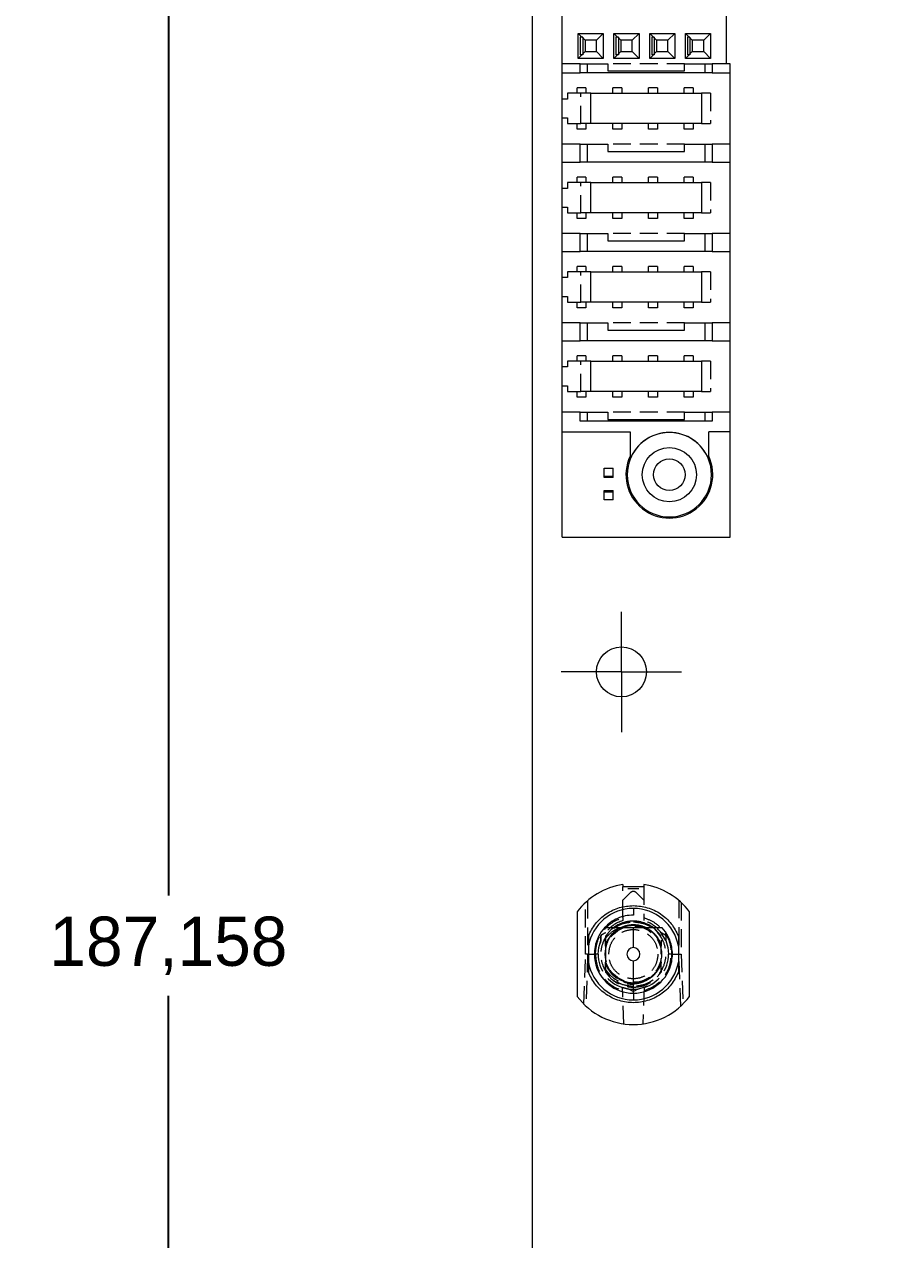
# Model space of a CAD drawing. Header units: millimetres. Extents: x -17 to 589, y 5 to 415.
# Drawn here: x 40.6 to 100.9, y 169.1 to 255.5 of the extents above; entities that cross this region are included whole.
import ezdxf

# ---------------------------------------------------------------- set-up
doc = ezdxf.new("R2010")
doc.units = ezdxf.units.MM
doc.header["$PDSIZE"] = -1
doc.linetypes.add('HIDDEN', pattern=[1.905, 1.27, -0.635])
doc.dimstyles.new('ISO-25', dxfattribs={"dimtxt": 2.5, "dimasz": 2.5, "dimexe": 1.25, "dimexo": 0.625, "dimtad": 1, "dimtxsty": 'Standard', "dimcen": 2.5, "dimadec": 0, "dimazin": 0, "dimtfac": 1, "dimtmove": 0, "dimatfit": 3, "dimfxl": 0, "dimarcsym": 0})

# ---------------------------------------------------------------- blocks, each defined once
blk = doc.blocks.new('*D20')
at = {"color": 0, "lineweight": -2}
for p, q in [((77.657, 305.904), (26.49, 305.904)), ((27.49, 302.602), (27.49, 204.715)), ((27.49, 99.696), (27.49, 197.583)), ((91.181, 96.394), (26.49, 96.394))]:
    blk.add_line(p, q, dxfattribs=at)
at = {"color": 0}
for points in [[(26.94, 302.602), (28.041, 302.602), (27.49, 305.904)], [(26.94, 99.696), (28.041, 99.696), (27.49, 96.394)]]:
    blk.add_solid(points, dxfattribs=at)
at = {"layer": 'Defpoints', "color": 0}
for p in [(27.49, 305.904), (78.657, 305.904), (92.181, 96.394)]:
    blk.add_point(p, dxfattribs=at)
at = {"color": 0, "insert": (27.49, 201.149), "char_height": 3.5, "attachment_point": 5}
blk.add_mtext('209,510', dxfattribs=at)
blk = doc.blocks.new('*D30')
at = {"color": 0, "lineweight": -2}
for p, q in [((133.397, 283.551), (49.8, 283.551)), ((50.8, 280.249), (50.8, 193.538)), ((50.8, 99.696), (50.8, 186.407)), ((90.181, 96.394), (49.8, 96.394))]:
    blk.add_line(p, q, dxfattribs=at)
at = {"color": 0}
for points in [[(50.25, 280.249), (51.351, 280.249), (50.8, 283.551)], [(50.25, 99.696), (51.351, 99.696), (50.8, 96.394)]]:
    blk.add_solid(points, dxfattribs=at)
at = {"layer": 'Defpoints', "color": 0}
for p in [(50.8, 283.551), (134.397, 283.551), (91.181, 96.394)]:
    blk.add_point(p, dxfattribs=at)
at = {"color": 0, "insert": (50.8, 189.973), "char_height": 3.5, "attachment_point": 5}
blk.add_mtext('187,158', dxfattribs=at)
blk = doc.blocks.new('SW_CENTERMARKSYMBOL_3')
at = {"color": 0, "linetype": 'Continuous', "lineweight": 0}
for p, q in [((0, 2.5), (0, 4.275)), ((0, 0), (0, 2.5)), ((-2.5, 0), (-4.275, 0)), ((0, 0), (-2.5, 0)), ((0, 0), (0, -2.5)), ((0, 0), (2.5, 0)), ((2.5, 0), (4.275, 0)), ((0, -2.5), (0, -4.275))]:
    blk.add_line(p, q, dxfattribs=at)
blk = doc.blocks.new('d')
at = {"color": 5, "lineweight": 15}
blk.add_line((685.799, 256.942), (685.799, 113.902), dxfattribs=at)
blk.add_circle((692.149, 163.982), 1.775, dxfattribs=at)
at = {"color": 5, "lineweight": 0}
blk.add_blockref('SW_CENTERMARKSYMBOL_3', (692.149, 163.982), dxfattribs=at)
blk = doc.blocks.new('*D37')
at = {"color": 0, "lineweight": -2}
for p, q in [((75.657, 302.404), (-9.643, 302.404)), ((-8.643, 299.102), (-8.643, 202.965)), ((-8.643, 99.696), (-8.643, 195.833)), ((98.82, 96.394), (-9.643, 96.394))]:
    blk.add_line(p, q, dxfattribs=at)
at = {"color": 0}
for points in [[(-9.194, 299.102), (-8.093, 299.102), (-8.643, 302.404)], [(-9.194, 99.696), (-8.093, 99.696), (-8.643, 96.394)]]:
    blk.add_solid(points, dxfattribs=at)
at = {"layer": 'Defpoints', "color": 0}
for p in [(76.657, 302.404), (-8.643, 96.394), (99.82, 96.394)]:
    blk.add_point(p, dxfattribs=at)
at = {"color": 0, "insert": (-8.643, 199.399), "char_height": 3.5, "attachment_point": 5}
blk.add_mtext('206,010', dxfattribs=at)

msp = doc.modelspace()

# ---------------------------------------------------------------- linework, layer by layer
at = {"color": 7, "linetype": 'Continuous', "lineweight": 15}
for p, q in [((76.6569, 302.4039), (76.6569, 159.3639)), ((78.7969, 226.5069), (78.7969, 283.9109)), ((90.4809, 252.6689), (90.4809, 257.7489)), ((79.9399, 253.0499), (79.9399, 254.8279)), ((80.4225, 254.3453), (79.9399, 254.8279)), ((79.9399, 254.8279), (81.7179, 254.8279)), ((80.4225, 254.3453), (80.4225, 253.5325)), ((81.2353, 254.3453), (80.4225, 254.3453)), ((81.2353, 254.3453), (81.7179, 254.8279)), ((81.2353, 253.5325), (81.2353, 254.3453)), ((81.7179, 254.8279), (81.7179, 253.0499)), ((82.9625, 254.3453), (82.4799, 254.8279)), ((82.4799, 254.8279), (84.2579, 254.8279)), ((82.4799, 253.0499), (82.4799, 254.8279)), ((83.7753, 254.3453), (82.9625, 254.3453)), ((82.9625, 254.3453), (82.9625, 253.5325)), ((83.7753, 254.3453), (84.2579, 254.8279)), ((83.7753, 253.5325), (83.7753, 254.3453)), ((84.2579, 254.8279), (84.2579, 253.0499)), ((85.0199, 253.0499), (85.0199, 254.8279)), ((85.5025, 254.3453), (85.0199, 254.8279)), ((85.0199, 254.8279), (86.7979, 254.8279)), ((85.5025, 254.3453), (85.5025, 253.5325)), ((86.3153, 254.3453), (85.5025, 254.3453)), ((86.3153, 254.3453), (86.7979, 254.8279)), ((86.3153, 253.5325), (86.3153, 254.3453)), ((86.7979, 254.8279), (86.7979, 253.0499)), ((88.0425, 254.3453), (87.5599, 254.8279)), ((87.5599, 254.8279), (89.3379, 254.8279)), ((87.5599, 253.0499), (87.5599, 254.8279)), ((88.8553, 254.3453), (88.0425, 254.3453)), ((88.0425, 254.3453), (88.0425, 253.5325)), ((88.8553, 254.3453), (89.3379, 254.8279)), ((88.8553, 253.5325), (88.8553, 254.3453)), ((89.3379, 254.8279), (89.3379, 253.0499)), ((80.4225, 253.5325), (79.9399, 253.0499)), ((80.4225, 253.5325), (81.2353, 253.5325)), ((81.7179, 253.0499), (81.2353, 253.5325)), ((82.9625, 253.5325), (82.4799, 253.0499)), ((82.9625, 253.5325), (83.7753, 253.5325)), ((84.2579, 253.0499), (83.7753, 253.5325)), ((85.5025, 253.5325), (85.0199, 253.0499)), ((85.5025, 253.5325), (86.3153, 253.5325)), ((86.7979, 253.0499), (86.3153, 253.5325)), ((88.0425, 253.5325), (87.5599, 253.0499)), ((88.0425, 253.5325), (88.8553, 253.5325)), ((89.3379, 253.0499), (88.8553, 253.5325)), ((81.7179, 253.0499), (79.9399, 253.0499)), ((80.0669, 252.0339), (80.0669, 252.6689)), ((80.0669, 252.6689), (82.0354, 252.6689)), ((80.5749, 252.6689), (80.5749, 252.0339)), ((82.0354, 252.6689), (82.0354, 252.1609)), ((84.2579, 253.0499), (82.4799, 253.0499)), ((86.7979, 253.0499), (85.0199, 253.0499)), ((87.4964, 252.1609), (87.4964, 252.6689)), ((87.4964, 252.6689), (89.4649, 252.6689)), ((89.3379, 253.0499), (87.5599, 253.0499)), ((88.9569, 252.0339), (88.9569, 252.6689)), ((89.4649, 252.6689), (89.4649, 252.0339)), ((90.7349, 252.6689), (90.4809, 252.6689)), ((90.7349, 226.5069), (90.7349, 252.6689)), ((89.4649, 252.0339), (80.0669, 252.0339)), ((82.0354, 252.1609), (87.4964, 252.1609)), ((80.8289, 248.4144), (80.8289, 250.5734)), ((80.8289, 250.5734), (88.7029, 250.5734)), ((88.7029, 250.5734), (88.7029, 248.4144)), ((88.7029, 248.4144), (80.8289, 248.4144)), ((80.0669, 245.6839), (80.0669, 246.9539)), ((80.0669, 246.9539), (82.0354, 246.9539)), ((80.5749, 246.9539), (80.5749, 245.6839)), ((82.0354, 246.9539), (82.0354, 246.4459)), ((82.0354, 246.4459), (87.4964, 246.4459)), ((87.4964, 246.9539), (89.4649, 246.9539)), ((87.4964, 246.4459), (87.4964, 246.9539)), ((88.9569, 245.6839), (88.9569, 246.9539)), ((89.4649, 246.9539), (89.4649, 245.6839)), ((89.4649, 245.6839), (80.0669, 245.6839)), ((80.8289, 242.0644), (80.8289, 244.2234)), ((80.8289, 244.2234), (88.7029, 244.2234)), ((88.7029, 244.2234), (88.7029, 242.0644)), ((88.7029, 242.0644), (80.8289, 242.0644)), ((80.0669, 239.3339), (80.0669, 240.6039)), ((80.0669, 240.6039), (82.0354, 240.6039)), ((80.5749, 240.6039), (80.5749, 239.3339)), ((82.0354, 240.6039), (82.0354, 240.0959)), ((87.4964, 240.6039), (89.4649, 240.6039)), ((87.4964, 240.0959), (87.4964, 240.6039)), ((88.9569, 239.3339), (88.9569, 240.6039)), ((89.4649, 240.6039), (89.4649, 239.3339)), ((89.4649, 239.3339), (80.0669, 239.3339)), ((82.0354, 240.0959), (87.4964, 240.0959)), ((80.8289, 235.7144), (80.8289, 237.8734)), ((80.8289, 237.8734), (88.7029, 237.8734)), ((88.7029, 237.8734), (88.7029, 235.7144)), ((88.7029, 235.7144), (80.8289, 235.7144)), ((80.0669, 232.9839), (80.0669, 234.2539)), ((80.0669, 234.2539), (82.0354, 234.2539)), ((80.5749, 234.2539), (80.5749, 232.9839)), ((82.0354, 234.2539), (82.0354, 233.7459)), ((87.4964, 234.2539), (89.4649, 234.2539)), ((87.4964, 233.7459), (87.4964, 234.2539)), ((88.9569, 232.9839), (88.9569, 234.2539)), ((89.4649, 234.2539), (89.4649, 232.9839)), ((82.0354, 233.7459), (87.4964, 233.7459)), ((89.4649, 232.9839), (80.0669, 232.9839)), ((80.8289, 231.5234), (88.7029, 231.5234)), ((80.8289, 229.3644), (80.8289, 231.5234)), ((88.7029, 231.5234), (88.7029, 229.3644)), ((88.7029, 229.3644), (80.8289, 229.3644)), ((80.0669, 227.2689), (80.0669, 227.9039)), ((80.0669, 227.9039), (82.0354, 227.9039)), ((89.4649, 227.2689), (80.0669, 227.2689)), ((80.5749, 227.9039), (80.5749, 227.2689)), ((82.0354, 227.9039), (82.0354, 227.3959)), ((82.0354, 227.3959), (87.4964, 227.3959)), ((87.4964, 227.9039), (89.4649, 227.9039)), ((87.4964, 227.3959), (87.4964, 227.9039)), ((88.9569, 227.2689), (88.9569, 227.9039)), ((89.4649, 227.9039), (89.4649, 227.2689)), ((78.7969, 226.5069), (83.6229, 226.5069)), ((78.7969, 219.0139), (78.7969, 226.5069)), ((83.6229, 226.5069), (83.6229, 224.5679)), ((89.2109, 224.5679), (89.2109, 226.5069)), ((90.7349, 226.5069), (89.2109, 226.5069)), ((90.7349, 219.0139), (90.7349, 226.5069)), ((78.7969, 219.0139), (90.7349, 219.0139)), ((83.1069, 194.3223), (83.1069, 194.1539)), ((84.6069, 194.1539), (83.1069, 194.1539)), ((84.6069, 194.3223), (84.6069, 194.1539)), ((79.8569, 192.3789), (79.8569, 186.3789)), ((83.8569, 192.6289), (83.8569, 192.1539)), ((87.8569, 186.3789), (87.8569, 192.3789)), ((83.8569, 189.8437), (83.8569, 191.2539)), ((83.8569, 186.6039), (83.8569, 188.9141)), ((83.8569, 186.6039), (83.8569, 186.1289))]:
    msp.add_line(p, q, dxfattribs=at)
at = {"color": 7, "linetype": 'HIDDEN', "lineweight": 0}
for p, q in [((80.2574, 254.5612), (80.0796, 254.5612)), ((80.0796, 254.5612), (80.0796, 253.3166)), ((80.2574, 254.5612), (80.2574, 253.3166)), ((82.7974, 254.5612), (82.6196, 254.5612)), ((82.6196, 254.5612), (82.6196, 253.3166)), ((82.7974, 254.5612), (82.7974, 253.3166)), ((85.3374, 254.5612), (85.1596, 254.5612)), ((85.1596, 254.5612), (85.1596, 253.3166)), ((85.3374, 254.5612), (85.3374, 253.3166)), ((87.8774, 254.5612), (87.6996, 254.5612)), ((87.6996, 254.5612), (87.6996, 253.3166)), ((87.8774, 254.5612), (87.8774, 253.3166)), ((80.2574, 253.3166), (80.0796, 253.3166)), ((82.7974, 253.3166), (82.6196, 253.3166)), ((85.3374, 253.3166), (85.1596, 253.3166)), ((87.8774, 253.3166), (87.6996, 253.3166)), ((80.0669, 252.6689), (78.7969, 252.6689)), ((87.4964, 252.6689), (82.0354, 252.6689)), ((90.4809, 252.6689), (89.4649, 252.6689)), ((78.7969, 252.0339), (80.0669, 252.0339)), ((89.4649, 252.0339), (90.7349, 252.0339)), ((80.1304, 250.5734), (79.1779, 250.5734)), ((79.1779, 250.5734), (79.1779, 250.167)), ((79.851, 250.5734), (79.851, 250.9544)), ((80.486, 250.9544), (79.851, 250.9544)), ((80.1304, 248.4144), (80.1304, 250.5734)), ((80.8289, 250.5734), (80.1304, 250.5734)), ((80.486, 250.9544), (80.486, 250.5734)), ((83.026, 250.9544), (82.391, 250.9544)), ((82.391, 250.5734), (82.391, 250.9544)), ((83.026, 250.9544), (83.026, 250.5734)), ((85.566, 250.9544), (84.931, 250.9544)), ((84.931, 250.5734), (84.931, 250.9544)), ((85.566, 250.9544), (85.566, 250.5734)), ((87.471, 250.5734), (87.471, 250.9544)), ((88.106, 250.9544), (87.471, 250.9544)), ((88.106, 250.9544), (88.106, 250.5734)), ((89.3379, 250.5734), (88.7029, 250.5734)), ((89.3379, 250.5734), (89.3379, 248.4144)), ((79.1779, 250.167), (78.7969, 250.167)), ((78.7969, 248.8208), (79.1779, 248.8208)), ((79.1779, 248.8208), (79.1779, 248.4144)), ((79.1779, 248.4144), (80.1304, 248.4144)), ((79.851, 248.0334), (79.851, 248.4144)), ((80.486, 248.0334), (79.851, 248.0334)), ((80.8289, 248.4144), (80.1304, 248.4144)), ((80.486, 248.4144), (80.486, 248.0334)), ((82.391, 248.0334), (82.391, 248.4144)), ((83.026, 248.0334), (82.391, 248.0334)), ((83.026, 248.4144), (83.026, 248.0334)), ((84.931, 248.0334), (84.931, 248.4144)), ((85.566, 248.0334), (84.931, 248.0334)), ((85.566, 248.4144), (85.566, 248.0334)), ((87.471, 248.0334), (87.471, 248.4144)), ((88.106, 248.0334), (87.471, 248.0334)), ((88.106, 248.4144), (88.106, 248.0334)), ((88.7029, 248.4144), (89.3379, 248.4144)), ((80.0669, 246.9539), (78.7969, 246.9539)), ((87.4964, 246.9539), (82.0354, 246.9539)), ((90.7349, 246.9539), (89.4649, 246.9539)), ((78.7969, 245.6839), (80.0669, 245.6839)), ((89.4649, 245.6839), (90.7349, 245.6839)), ((80.486, 244.6044), (79.851, 244.6044)), ((79.851, 244.2234), (79.851, 244.6044)), ((80.486, 244.6044), (80.486, 244.2234)), ((82.391, 244.2234), (82.391, 244.6044)), ((83.026, 244.6044), (82.391, 244.6044)), ((83.026, 244.6044), (83.026, 244.2234)), ((84.931, 244.2234), (84.931, 244.6044)), ((85.566, 244.6044), (84.931, 244.6044)), ((85.566, 244.6044), (85.566, 244.2234)), ((87.471, 244.2234), (87.471, 244.6044)), ((88.106, 244.6044), (87.471, 244.6044)), ((88.106, 244.6044), (88.106, 244.2234)), ((79.1779, 243.817), (78.7969, 243.817)), ((80.1304, 244.2234), (79.1779, 244.2234)), ((79.1779, 244.2234), (79.1779, 243.817)), ((80.8289, 244.2234), (80.1304, 244.2234)), ((80.1304, 242.0644), (80.1304, 244.2234)), ((89.3379, 244.2234), (88.7029, 244.2234)), ((89.3379, 244.2234), (89.3379, 242.0644)), ((78.7969, 242.4708), (79.1779, 242.4708)), ((79.1779, 242.4708), (79.1779, 242.0644)), ((79.1779, 242.0644), (80.1304, 242.0644)), ((79.851, 241.6834), (79.851, 242.0644)), ((80.8289, 242.0644), (80.1304, 242.0644)), ((80.486, 242.0644), (80.486, 241.6834)), ((82.391, 241.6834), (82.391, 242.0644)), ((83.026, 242.0644), (83.026, 241.6834)), ((84.931, 241.6834), (84.931, 242.0644)), ((85.566, 242.0644), (85.566, 241.6834)), ((87.471, 241.6834), (87.471, 242.0644)), ((88.106, 242.0644), (88.106, 241.6834)), ((88.7029, 242.0644), (89.3379, 242.0644)), ((80.486, 241.6834), (79.851, 241.6834)), ((83.026, 241.6834), (82.391, 241.6834)), ((85.566, 241.6834), (84.931, 241.6834)), ((88.106, 241.6834), (87.471, 241.6834)), ((80.0669, 240.6039), (78.7969, 240.6039)), ((87.4964, 240.6039), (82.0354, 240.6039)), ((90.7349, 240.6039), (89.4649, 240.6039)), ((78.7969, 239.3339), (80.0669, 239.3339)), ((89.4649, 239.3339), (90.7349, 239.3339)), ((79.1779, 237.8734), (79.1779, 237.467)), ((80.1304, 237.8734), (79.1779, 237.8734)), ((80.486, 238.2544), (79.851, 238.2544)), ((79.851, 237.8734), (79.851, 238.2544)), ((80.8289, 237.8734), (80.1304, 237.8734)), ((80.1304, 235.7144), (80.1304, 237.8734)), ((80.486, 238.2544), (80.486, 237.8734)), ((82.391, 237.8734), (82.391, 238.2544)), ((83.026, 238.2544), (82.391, 238.2544)), ((83.026, 238.2544), (83.026, 237.8734)), ((85.566, 238.2544), (84.931, 238.2544)), ((84.931, 237.8734), (84.931, 238.2544)), ((85.566, 238.2544), (85.566, 237.8734)), ((87.471, 237.8734), (87.471, 238.2544)), ((88.106, 238.2544), (87.471, 238.2544)), ((88.106, 238.2544), (88.106, 237.8734)), ((89.3379, 237.8734), (88.7029, 237.8734)), ((89.3379, 237.8734), (89.3379, 235.7144)), ((79.1779, 237.467), (78.7969, 237.467)), ((78.7969, 236.1208), (79.1779, 236.1208)), ((79.1779, 236.1208), (79.1779, 235.7144)), ((79.1779, 235.7144), (80.1304, 235.7144)), ((79.851, 235.3334), (79.851, 235.7144)), ((80.486, 235.3334), (79.851, 235.3334)), ((80.8289, 235.7144), (80.1304, 235.7144)), ((80.486, 235.7144), (80.486, 235.3334)), ((82.391, 235.3334), (82.391, 235.7144)), ((83.026, 235.3334), (82.391, 235.3334)), ((83.026, 235.7144), (83.026, 235.3334)), ((84.931, 235.3334), (84.931, 235.7144)), ((85.566, 235.3334), (84.931, 235.3334)), ((85.566, 235.7144), (85.566, 235.3334)), ((87.471, 235.3334), (87.471, 235.7144)), ((88.106, 235.3334), (87.471, 235.3334)), ((88.106, 235.7144), (88.106, 235.3334)), ((88.7029, 235.7144), (89.3379, 235.7144)), ((80.0669, 234.2539), (78.7969, 234.2539)), ((87.4964, 234.2539), (82.0354, 234.2539)), ((90.7349, 234.2539), (89.4649, 234.2539)), ((78.7969, 232.9839), (80.0669, 232.9839)), ((89.4649, 232.9839), (90.7349, 232.9839)), ((80.486, 231.9044), (79.851, 231.9044)), ((79.851, 231.5234), (79.851, 231.9044)), ((80.486, 231.9044), (80.486, 231.5234)), ((82.391, 231.5234), (82.391, 231.9044)), ((83.026, 231.9044), (82.391, 231.9044)), ((83.026, 231.9044), (83.026, 231.5234)), ((84.931, 231.5234), (84.931, 231.9044)), ((85.566, 231.9044), (84.931, 231.9044)), ((85.566, 231.9044), (85.566, 231.5234)), ((87.471, 231.5234), (87.471, 231.9044)), ((88.106, 231.9044), (87.471, 231.9044)), ((88.106, 231.9044), (88.106, 231.5234)), ((79.1779, 231.117), (78.7969, 231.117)), ((79.1779, 231.5234), (79.1779, 231.117)), ((80.1304, 231.5234), (79.1779, 231.5234)), ((80.8289, 231.5234), (80.1304, 231.5234)), ((80.1304, 229.3644), (80.1304, 231.5234)), ((89.3379, 231.5234), (88.7029, 231.5234)), ((89.3379, 231.5234), (89.3379, 229.3644)), ((78.7969, 229.7708), (79.1779, 229.7708)), ((79.1779, 229.7708), (79.1779, 229.3644)), ((79.1779, 229.3644), (80.1304, 229.3644)), ((79.851, 228.9834), (79.851, 229.3644)), ((80.486, 228.9834), (79.851, 228.9834)), ((80.8289, 229.3644), (80.1304, 229.3644)), ((80.486, 229.3644), (80.486, 228.9834)), ((82.391, 228.9834), (82.391, 229.3644)), ((83.026, 228.9834), (82.391, 228.9834)), ((83.026, 229.3644), (83.026, 228.9834)), ((84.931, 228.9834), (84.931, 229.3644)), ((85.566, 228.9834), (84.931, 228.9834)), ((85.566, 229.3644), (85.566, 228.9834)), ((87.471, 228.9834), (87.471, 229.3644)), ((88.106, 228.9834), (87.471, 228.9834)), ((88.106, 229.3644), (88.106, 228.9834)), ((88.7029, 229.3644), (89.3379, 229.3644)), ((80.0669, 227.9039), (78.7969, 227.9039)), ((87.4964, 227.9039), (82.0354, 227.9039)), ((90.7349, 227.9039), (89.4649, 227.9039)), ((81.7814, 223.9161), (82.4164, 223.9161)), ((81.7814, 223.2687), (81.7814, 223.9161)), ((82.4164, 223.2687), (82.4164, 223.9161)), ((81.7814, 223.3573), (82.4164, 223.3573)), ((82.4164, 223.2687), (81.7814, 223.2687)), ((81.7814, 222.3283), (82.4164, 222.3283)), ((81.7814, 221.6809), (81.7814, 222.3283)), ((81.7814, 222.2397), (82.4164, 222.2397)), ((82.4164, 221.6809), (82.4164, 222.3283)), ((82.4164, 221.6809), (81.7814, 221.6809)), ((83.1069, 191.9726), (83.1069, 194.1539)), ((83.1069, 193.2137), (83.6801, 193.787)), ((84.0337, 193.787), (84.6069, 193.2137)), ((84.6069, 194.1539), (84.6069, 191.9726)), ((80.4626, 189.3789), (80.4626, 193.0502)), ((80.6069, 193.1786), (80.6069, 190.0292)), ((87.1069, 190.0292), (87.1069, 193.1786)), ((87.2513, 193.0502), (87.2513, 189.3789)), ((85.2546, 191.2681), (85.8319, 190.6524)), ((81.5486, 190.3388), (81.4905, 190.1366)), ((81.5486, 190.3388), (81.5486, 190.6539)), ((82.0733, 190.8808), (81.8819, 190.6524)), ((82.0313, 190.8307), (81.8819, 190.6524)), ((81.8819, 190.6524), (81.8819, 189.6941)), ((81.8819, 190.3798), (81.8819, 190.0298)), ((81.8819, 190.0298), (81.8819, 190.3798)), ((82.0438, 190.3446), (81.8819, 190.0298)), ((81.8819, 189.9449), (82.0315, 190.2622)), ((82.0295, 190.2578), (81.8819, 189.9449)), ((85.5379, 190.6015), (85.8319, 190.0298)), ((85.538, 190.6015), (85.8319, 190.0298)), ((85.8319, 190.6524), (85.6342, 190.8884)), ((85.6721, 190.2839), (85.8319, 189.9449)), ((85.8319, 189.9449), (85.6721, 190.2839)), ((85.8319, 190.0298), (85.708, 190.2709)), ((85.8319, 190.3798), (85.8319, 190.0298)), ((85.8424, 190.898), (86.1153, 190.7405)), ((86.1653, 190.3388), (85.8424, 190.898)), ((80.3384, 185.8264), (80.4625, 189.3789)), ((80.6069, 189.3789), (80.4626, 189.3789)), ((80.6069, 189.3789), (80.4782, 185.6932)), ((80.6069, 189.3789), (81.1569, 189.3789)), ((81.3569, 189.3789), (81.1569, 189.3789)), ((81.8819, 189.6941), (81.8819, 189.0637)), ((85.8319, 189.6941), (85.8319, 189.9449)), ((85.8319, 189.4605), (85.8319, 189.6941)), ((85.8319, 189.3789), (85.8319, 189.647)), ((86.5569, 189.3789), (86.3569, 189.3789)), ((86.5569, 189.3789), (87.1069, 189.3789)), ((87.2356, 185.6932), (87.1069, 189.3789)), ((87.1069, 189.3789), (87.2513, 189.3789)), ((87.2514, 189.3789), (87.3754, 185.8264)), ((81.8819, 189.0637), (81.8819, 188.3063)), ((81.8819, 188.728), (81.8819, 188.1054)), ((81.8819, 188.3063), (81.8819, 188.728)), ((81.8819, 188.728), (82.0894, 188.3245)), ((82.1444, 188.2564), (81.882, 188.8129)), ((81.882, 188.8129), (82.1444, 188.2564)), ((82.1444, 188.2564), (81.882, 188.8129)), ((81.882, 188.8129), (82.1444, 188.2564)), ((85.8319, 188.8129), (85.4707, 188.1074)), ((85.8319, 188.728), (85.5676, 188.214)), ((85.5676, 188.214), (85.8319, 188.728)), ((85.8319, 188.728), (85.5676, 188.214)), ((85.8319, 188.8129), (85.581, 188.2808)), ((85.581, 188.2808), (85.8319, 188.8129)), ((85.8319, 188.8129), (85.581, 188.2808)), ((85.581, 188.2808), (85.8319, 188.8129)), ((85.6021, 188.281), (85.8319, 188.728)), ((85.8319, 188.8129), (85.6104, 188.343)), ((85.6104, 188.3431), (85.8319, 188.8129)), ((85.8319, 188.8129), (85.8319, 189.0637)), ((85.8319, 188.1054), (85.8319, 188.728)), ((85.8319, 188.378), (85.8319, 188.1054)), ((86.5819, 188.8545), (86.5819, 188.8545)), ((81.8819, 188.1054), (82.1111, 187.8319)), ((82.4003, 187.5544), (82.6819, 187.3437)), ((85.6665, 187.9079), (85.8319, 188.1054)), ((85.7152, 187.966), (85.8319, 188.1054)), ((83.0561, 187.0189), (83.5341, 186.8998)), ((83.1819, 184.4247), (83.092, 186.9988)), ((83.5341, 186.8998), (83.092, 186.9988)), ((83.8069, 186.7423), (83.5341, 186.8998)), ((83.5341, 186.8998), (84.1798, 186.8998)), ((83.592, 187.0621), (83.8569, 187.0289)), ((83.8569, 187.0289), (84.1806, 187.0695)), ((83.8569, 187.0289), (84.1672, 187.0678)), ((84.1798, 186.8998), (83.9069, 186.7423)), ((84.1798, 186.8998), (84.8679, 187.12)), ((84.6218, 186.9988), (84.1798, 186.8998)), ((84.6218, 186.9988), (84.5319, 184.4247))]:
    msp.add_line(p, q, dxfattribs=at)
at = {"color": 7, "linetype": 'HIDDEN', "lineweight": 0, "flags": 128}
for points in [[(83.0808, 191.3081), (83.1094, 191.3119), (83.1184, 191.312), (83.1197, 191.3118), (83.1205, 191.3114), (83.1207, 191.3112), (83.1207, 191.3112), (83.1207, 191.3111), (83.1208, 191.3111), (83.1208, 191.3111), (83.1208, 191.3111), (83.1208, 191.3111), (83.1208, 191.3112), (83.1207, 191.3114), (83.1207, 191.3115), (83.1207, 191.3115), (83.1207, 191.3115), (83.1207, 191.3115), (83.1207, 191.3115), (83.1207, 191.3114), (83.1208, 191.3112), (83.1208, 191.311), (83.1209, 191.3109), (83.1209, 191.3109), (83.1209, 191.3108), (83.1209, 191.3108), (83.1209, 191.3108), (83.1209, 191.3108), (83.1209, 191.3105), (83.1208, 191.3101), (83.1205, 191.3094), (83.1175, 191.3068), (82.988, 191.2426), (82.825, 191.1554)], [(81.3569, 189.3789), (81.4007, 189.8445), (81.5486, 190.3388)], [(81.8819, 190.6524), (81.8819, 190.6524)], [(81.8819, 190.6524), (81.8819, 190.6524)], [(81.8819, 190.6524), (81.8819, 190.6524)], [(81.8819, 190.6524), (81.8819, 190.6524)], [(81.8819, 190.6524), (81.8819, 190.6524)], [(81.8819, 190.6524), (81.8819, 190.6524)], [(81.8819, 190.6524), (81.8819, 190.6524)], [(81.8819, 190.6524), (81.8819, 190.6524)], [(85.8319, 190.6524), (85.8319, 190.6524)], [(86.1653, 190.3388), (86.3132, 189.8445), (86.3569, 189.3704)], [(81.8819, 189.6941), (81.8819, 189.6941)], [(85.8319, 189.9449), (85.8319, 189.9449)], [(85.8319, 189.9449), (85.8319, 189.9449)], [(85.8319, 189.9449), (85.8319, 189.9449)], [(85.8319, 189.9449), (85.8319, 189.9449)], [(85.8319, 189.9449), (85.8319, 189.9449)], [(81.8819, 189.0637), (81.8819, 189.0637)], [(82.0777, 188.3517), (82.0777, 188.3517)], [(85.8319, 188.8129), (85.8319, 188.8129)], [(85.8319, 188.8129), (85.8319, 188.8129)], [(85.8319, 188.8129), (85.8319, 188.8129)], [(85.8319, 188.8129), (85.8319, 188.8129)], [(85.8319, 188.8129), (85.8319, 188.8129)], [(85.8319, 188.8129), (85.8319, 188.8129)], [(85.8319, 188.8129), (85.8319, 188.8129)], [(85.8319, 188.8129), (85.8319, 188.8129)], [(81.8819, 188.1054), (81.8819, 188.1054)], [(81.8819, 188.1054), (81.8819, 188.1054)], [(81.8819, 188.1054), (81.8819, 188.1054)], [(81.8819, 188.1054), (81.8819, 188.1054)], [(81.8819, 188.1054), (81.8819, 188.1054)], [(81.8819, 188.1054), (81.8819, 188.1054)], [(81.8819, 188.1054), (81.8819, 188.1054)], [(82.8297, 187.5997), (82.8297, 187.5997)], [(85.8319, 188.1054), (85.8319, 188.1054)]]:
    msp.add_lwpolyline(points, dxfattribs=at)
at = {"color": 7, "linetype": 'Continuous', "lineweight": 15}
for centre, radius in [((86.4169, 223.4589), 1.9266), ((86.4169, 223.4589), 1.1247), ((83.0069, 209.4439), 1.775)]:
    msp.add_circle(centre, radius, dxfattribs=at)
at = {"color": 7, "linetype": 'HIDDEN', "lineweight": 0}
msp.add_circle((83.8569, 189.3789), 2, dxfattribs=at)
at = {"color": 7, "linetype": 'Continuous', "lineweight": 15}
for centre, radius, start, end in [((86.4169, 223.4589), 2.9972, 90, 270), ((86.4169, 223.4589), 3.006, 21.648998, 158.351002), ((86.4169, 223.4589), 2.9972, 270, 90), ((86.4169, 223.4589), 3.0861, 154.870436, 25.129564), ((83.8569, 189.3789), 5, 98.626927, 143.130102), ((83.8569, 189.3789), 5, 36.869898, 81.373073), ((83.8569, 189.3789), 3.25, 90, 169.936726), ((83.8569, 189.3789), 3.25, 10.063274, 90), ((83.8569, 189.3789), 2.775, 137.49336, 169.107053), ((83.8569, 189.3789), 2.775, 10.893239, 42.506629), ((83.8569, 189.3789), 2.775, 169.106678, 190.893764), ((83.8569, 189.3789), 0.4648, 90, 270), ((83.8569, 189.3789), 0.4648, 270, 90), ((83.8569, 189.3789), 2.775, 349.10676, 10.892947), ((83.8569, 189.3789), 3.25, 190.063274, 270), ((83.8569, 189.3789), 2.775, 190.892947, 270), ((83.8569, 189.3789), 2.775, 270, 349.107053), ((83.8569, 189.3789), 3.25, 270, 349.936726), ((83.8569, 189.3789), 5, 216.869898, 323.130102)]:
    msp.add_arc(centre, radius, start, end, dxfattribs=at)
at = {"color": 7, "linetype": 'HIDDEN', "lineweight": 0}
for radius, start, end in [(2.5, 107.457603, 142.57976), (2.35, 53.505811, 147.185082), (2.5, 37.42024, 72.542397), (2.5, 180, 252.184311), (2.5, 287.815689, 0)]:
    msp.add_arc((83.8569, 189.3789), radius, start, end, dxfattribs=at)
for points in [[(83.4569, 194.0539), (83.4629, 194.0539), (83.475, 194.0539), (83.5675, 194.0539), (83.6997, 194.0539), (83.8569, 194.0539), (84.0142, 194.0539), (84.1464, 194.0539), (84.2389, 194.0539), (84.2509, 194.0539), (84.2569, 194.0539)], [(83.6801, 193.787), (83.706, 193.8075), (83.7576, 193.8485), (83.8569, 193.866), (83.9562, 193.8485), (84.0079, 193.8075), (84.0337, 193.787)], [(85.8319, 190.6524), (85.7141, 190.809), (85.4785, 191.1222), (84.9918, 191.4629), (84.4436, 191.6801), (83.8569, 191.7533), (83.2702, 191.6801), (82.722, 191.4629), (82.2354, 191.1222), (81.9997, 190.809), (81.8819, 190.6524)], [(82.1069, 189.3789), (82.1332, 189.6079), (82.1858, 190.066), (82.5905, 190.6485), (83.169, 191.0378), (83.8569, 191.1745), (84.5449, 191.0378), (85.1233, 190.6485), (85.528, 190.066), (85.5806, 189.6079), (85.6069, 189.3789)], [(85.8319, 189.9449), (85.7837, 190.0841), (85.6873, 190.3625), (85.5083, 190.5966), (85.4188, 190.7136)], [(85.6069, 189.3789), (85.5806, 189.1499), (85.528, 188.6918), (85.1233, 188.1092), (84.5449, 187.72), (83.8569, 187.5833), (83.169, 187.72), (82.5905, 188.1092), (82.1858, 188.6918), (82.1332, 189.1499), (82.1069, 189.3789)], [(81.8819, 188.1054), (81.9997, 187.9486), (82.2354, 187.6352), (82.722, 187.2967), (83.2702, 187.0711), (83.6614, 187.043), (83.8569, 187.0289)], [(81.8819, 188.1054), (81.9997, 187.9486), (82.2354, 187.6352), (82.722, 187.2967), (83.2702, 187.0711), (83.6614, 187.043), (83.8569, 187.0289)], [(83.8569, 187.0289), (84.0525, 187.043), (84.4436, 187.0711), (84.9918, 187.2967), (85.4785, 187.6352), (85.7141, 187.9486), (85.8319, 188.1054)], [(83.8569, 187.0289), (84.0525, 187.043), (84.4436, 187.0711), (84.9918, 187.2967), (85.4785, 187.6352), (85.7141, 187.9486), (85.8319, 188.1054)], [(83.9069, 186.7423), (83.899, 186.7385), (83.8832, 186.7309), (83.8569, 186.7279), (83.8306, 186.7309), (83.8148, 186.7385), (83.8069, 186.7423)]]:
    msp.add_open_spline(points, degree=3, dxfattribs=at)
at = {"color": 7, "linetype": 'Continuous', "lineweight": 15}
for points, knots in [([(80.6569, 190.6683), (80.8081, 190.968), (81.1174, 191.5812), (81.9024, 192.2792), (82.844, 192.7447), (83.5284, 192.8013), (83.863, 192.8289)], [0, 0, 0, 0, 0.2443904, 0.5, 0.7556096, 1, 1, 1, 1]), ([(83.863, 192.8289), (84.1965, 192.8003), (84.8787, 192.7417), (85.8164, 192.2755), (86.598, 191.5786), (86.9062, 190.9672), (87.0569, 190.6683)], [0, 0, 0, 0, 0.2444238, 0.5, 0.7555762, 1, 1, 1, 1]), ([(83.8569, 192.1539), (83.6652, 192.1425), (83.2816, 192.1196), (82.7325, 191.9348), (82.2252, 191.6549), (81.9492, 191.3876), (81.8112, 191.2539)], [0, 0, 0, 0, 0.2500002, 0.5000003, 0.7500002, 1, 1, 1, 1]), ([(83.8569, 191.2539), (83.662, 191.2539), (83.1576, 191.2539), (82.4758, 191.2539), (82.0268, 191.2539), (81.8112, 191.2539)], [0, 0, 0, 0, 0.2465257, 0.6381396, 1, 1, 1, 1]), ([(85.9027, 191.2539), (85.4651, 191.2539), (84.8621, 191.2539), (84.0733, 191.2539), (83.8569, 191.2539)], [0, 0, 0, 0, 0.7257574, 1, 1, 1, 1]), ([(80.6569, 190.6683), (80.6569, 190.5338), (80.6569, 190.36), (80.6569, 190.1657), (80.6569, 190.0851), (80.6569, 190.0311), (80.6569, 189.9915), (80.6569, 189.9653), (80.6569, 189.9513), (80.6569, 189.9472), (80.6569, 189.9469), (80.6569, 189.9468)], [0, 0, 0, 0, 0.5219302, 0.6747067, 0.7796367, 0.8517307, 0.9016652, 0.9545658, 0.9758811, 0.9930943, 1, 1, 1, 1]), ([(87.0569, 190.6683), (87.0569, 190.5338), (87.0569, 190.36), (87.0569, 190.1657), (87.0569, 190.0851), (87.0569, 190.0311), (87.0569, 189.9915), (87.0569, 189.9653), (87.0569, 189.9513), (87.0569, 189.9472), (87.0569, 189.9469), (87.0569, 189.9468)], [0, 0, 0, 0, 0.5219302, 0.6747067, 0.7796367, 0.8517307, 0.9016652, 0.9545658, 0.9758811, 0.9930943, 1, 1, 1, 1]), ([(80.6569, 189.9468), (80.6569, 189.7708), (80.6569, 189.4184), (80.6569, 189.0253), (80.6569, 188.8329), (80.6569, 188.811)], [0, 0, 0, 0, 0.4691002, 0.9396132, 1, 1, 1, 1]), ([(81.1319, 189.9033), (81.1319, 189.6132), (81.1319, 189.2601), (81.1319, 188.9159), (81.1319, 188.8545)], [0, 0, 0, 0, 0.821497, 1, 1, 1, 1]), ([(86.5819, 188.8545), (86.5819, 189.1446), (86.5819, 189.4977), (86.5819, 189.8419), (86.5819, 189.9033)], [0, 0, 0, 0, 0.8214863, 1, 1, 1, 1]), ([(87.0569, 189.9468), (87.0569, 189.7708), (87.0569, 189.4184), (87.0569, 189.0253), (87.0569, 188.8329), (87.0569, 188.811)], [0, 0, 0, 0, 0.4691002, 0.9396132, 1, 1, 1, 1]), ([(80.6569, 188.811), (80.6569, 188.8105), (80.6569, 188.8093), (80.6569, 188.7976), (80.6569, 188.7541), (80.6569, 188.5576), (80.6569, 188.3237), (80.6569, 188.1275), (80.6569, 188.0895)], [0, 0, 0, 0, 0.0169294, 0.0393005, 0.081695, 0.2361978, 0.8521567, 1, 1, 1, 1]), ([(87.0569, 188.811), (87.0569, 188.8105), (87.0569, 188.8093), (87.0569, 188.7976), (87.0569, 188.7541), (87.0569, 188.5576), (87.0569, 188.3237), (87.0569, 188.1275), (87.0569, 188.0895)], [0, 0, 0, 0, 0.0169294, 0.0393005, 0.081695, 0.2361978, 0.8521567, 1, 1, 1, 1]), ([(87.0569, 188.0895), (86.906, 187.7905), (86.5972, 187.1788), (85.8139, 186.4767), (84.8743, 186.0283), (83.8569, 185.8803), (82.8396, 186.0283), (81.8999, 186.4767), (81.1166, 187.1788), (80.8079, 187.7905), (80.6569, 188.0895)], [0, 0, 0, 0, 0.1222036, 0.25, 0.3777964, 0.5, 0.6222036, 0.75, 0.8777964, 1, 1, 1, 1])]:
    msp.add_open_spline(points, degree=3, knots=knots, dxfattribs=at)
at = {"color": 7, "linetype": 'HIDDEN', "lineweight": 0}
for points, knots in [([(81.1569, 189.3789), (81.1827, 189.6615), (81.2357, 190.242), (81.6634, 191.028), (82.2997, 191.6572), (82.8426, 191.8694), (83.1069, 191.9726)], [0, 0, 0, 0, 0.2433924, 0.5, 0.7566076, 1, 1, 1, 1]), ([(83.1069, 191.9726), (83.1069, 191.9448), (83.1069, 191.8896), (83.1069, 191.8214), (83.1069, 191.7724), (83.1069, 191.7666), (83.1069, 191.7637)], [0, 0, 0, 0, 0.2586201, 0.5136175, 0.7560903, 1, 1, 1, 1]), ([(84.6069, 191.9726), (84.8712, 191.8694), (85.4142, 191.6572), (86.0504, 191.028), (86.4782, 190.242), (86.5311, 189.6615), (86.5569, 189.3789)], [0, 0, 0, 0, 0.2433924, 0.5, 0.7566076, 1, 1, 1, 1]), ([(84.6069, 191.9726), (84.6069, 191.9449), (84.6069, 191.8898), (84.6069, 191.8216), (84.6069, 191.7724), (84.6069, 191.7666), (84.6069, 191.7637)], [0, 0, 0, 0, 0.25810539, 0.51259537, 0.75559383, 1, 1, 1, 1]), ([(83.8569, 187.0789), (83.5677, 187.1098), (83.1212, 187.1575), (82.5851, 187.4438), (82.2197, 187.741), (81.9204, 188.107), (81.6431, 188.643), (81.5011, 189.3789), (81.6431, 190.1146), (81.9203, 190.6507), (82.2194, 191.0166), (82.5849, 191.3139), (83.1211, 191.6003), (83.5677, 191.648), (83.8569, 191.6789)], [0, 0, 0, 0, 0.11972147, 0.18482351, 0.24999997, 0.31510204, 0.38027853, 0.5, 0.61972147, 0.68482351, 0.74999997, 0.81510204, 0.88027853, 1, 1, 1, 1]), ([(85.0757, 191.0638), (84.8882, 191.175), (84.5133, 191.3973), (83.8557, 191.4906), (83.2056, 191.3906), (82.6203, 191.0906), (82.1421, 190.6296), (81.9687, 190.2297), (81.8819, 190.0298)], [0, 0, 0, 0, 0.1666667, 0.3333333, 0.5, 0.6666666, 0.8333333, 1, 1, 1, 1]), ([(81.8819, 190.0298), (81.9686, 190.2297), (82.142, 190.6296), (82.6205, 191.0909), (83.2049, 191.3898), (83.8583, 191.4938), (84.5035, 191.3854), (85.0164, 191.152), (85.2405, 190.9074), (85.3178, 190.823)], [0, 0, 0, 0, 0.1532182, 0.3064365, 0.4596547, 0.6128729, 0.7660911, 0.9193093, 1, 1, 1, 1]), ([(85.3869, 190.7543), (85.2882, 190.8636), (85.0438, 191.1344), (84.5044, 191.3866), (83.858, 191.4935), (83.205, 191.3899), (82.6205, 191.0909), (82.1421, 190.6296), (81.9686, 190.2297), (81.8819, 190.0298)], [0, 0, 0, 0, 0.1013776, 0.2511479, 0.4009184, 0.550689, 0.7004591, 0.8502298, 1, 1, 1, 1]), ([(81.8819, 190.0298), (81.9687, 190.2297), (82.1421, 190.6296), (82.6205, 191.0908), (83.205, 191.3898), (83.858, 191.4934), (84.5045, 191.3867), (85.0478, 191.1318), (85.2951, 190.8573), (85.3968, 190.7444)], [0, 0, 0, 0, 0.1492875, 0.2985749, 0.4478623, 0.5971496, 0.746437, 0.8957243, 1, 1, 1, 1]), ([(81.8819, 190.0298), (81.9687, 190.2297), (82.1421, 190.6296), (82.6205, 191.0908), (83.205, 191.3898), (83.858, 191.4935), (84.5044, 191.3866), (85.0446, 191.1338), (85.2896, 190.8622), (85.3889, 190.7522)], [0, 0, 0, 0, 0.1496693, 0.2993386, 0.4490079, 0.5986771, 0.7483464, 0.8980157, 1, 1, 1, 1]), ([(85.8319, 190.0298), (85.7452, 190.2297), (85.5718, 190.6296), (85.0934, 191.0908), (84.5086, 191.3901), (83.8569, 191.4925), (83.2053, 191.3901), (82.6204, 191.0908), (82.1421, 190.6296), (81.9687, 190.2297), (81.8819, 190.0298)], [0, 0, 0, 0, 0.1249999, 0.2499999, 0.3749998, 0.4999998, 0.6249998, 0.7499998, 0.8749999, 1, 1, 1, 1]), ([(81.8819, 189.9449), (81.9628, 190.1517), (82.1247, 190.5654), (82.6012, 191.0476), (83.1929, 191.3615), (83.8569, 191.4693), (84.5209, 191.3616), (85.1127, 191.0476), (85.5892, 190.5654), (85.751, 190.1517), (85.8319, 189.9449)], [0, 0, 0, 0, 0.1249999, 0.2499999, 0.375, 0.5000001, 0.625, 0.75, 0.8750001, 1, 1, 1, 1]), ([(85.8319, 189.9449), (85.751, 190.1517), (85.5892, 190.5654), (85.1127, 191.0476), (84.5209, 191.3616), (83.8569, 191.4693), (83.1929, 191.3615), (82.6012, 191.0476), (82.1247, 190.5654), (81.9628, 190.1517), (81.8819, 189.9449)], [0, 0, 0, 0, 0.1249999, 0.25, 0.375, 0.4999999, 0.625, 0.7500001, 0.8750001, 1, 1, 1, 1]), ([(81.8819, 190.5179), (82.0346, 190.6847), (82.3402, 191.0185), (82.7925, 191.2326), (83.0452, 191.2988), (83.0808, 191.3081)], [0, 0, 0, 0, 0.46183196, 0.92414399, 1, 1, 1, 1]), ([(81.882, 189.9449), (81.9629, 190.1517), (82.1247, 190.5654), (82.6012, 191.0476), (83.1929, 191.3615), (83.8569, 191.4693), (84.5209, 191.3615), (85.1127, 191.0476), (85.5891, 190.5654), (85.751, 190.1517), (85.8319, 189.9449)], [0, 0, 0, 0, 0.125, 0.2499999, 0.3749997, 0.4999996, 0.6249996, 0.7499996, 0.8749997, 1, 1, 1, 1]), ([(85.8319, 189.9449), (85.751, 190.1517), (85.5891, 190.5654), (85.1127, 191.0476), (84.5209, 191.3615), (83.8569, 191.4693), (83.1929, 191.3615), (82.6012, 191.0476), (82.1247, 190.5654), (81.9629, 190.1517), (81.882, 189.9449)], [0, 0, 0, 0, 0.1250003, 0.2500004, 0.3750004, 0.5000004, 0.6250003, 0.7500001, 0.875, 1, 1, 1, 1]), ([(81.882, 189.9449), (81.9629, 190.1517), (82.1247, 190.5654), (82.6012, 191.0476), (83.1929, 191.3615), (83.8569, 191.4693), (84.5209, 191.3615), (85.1127, 191.0476), (85.5891, 190.5654), (85.751, 190.1517), (85.8319, 189.9449)], [0, 0, 0, 0, 0.1250001, 0.2500001, 0.375, 0.5, 0.6249999, 0.7499998, 0.8749999, 1, 1, 1, 1]), ([(85.8319, 189.9449), (85.751, 190.1517), (85.5891, 190.5654), (85.1127, 191.0476), (84.5209, 191.3615), (83.8569, 191.4693), (83.1929, 191.3615), (82.6012, 191.0476), (82.1247, 190.5654), (81.9629, 190.1517), (81.882, 189.9449)], [0, 0, 0, 0, 0.12500013, 0.25000015, 0.37500012, 0.50000004, 0.62499996, 0.7499999, 0.87499991, 1, 1, 1, 1]), ([(83.8569, 191.6789), (84.1461, 191.648), (84.5926, 191.6003), (85.1288, 191.314), (85.4942, 191.0168), (85.7934, 190.6508), (86.0707, 190.1148), (86.2127, 189.3789), (86.0707, 188.6432), (85.7935, 188.1071), (85.4945, 187.7412), (85.1289, 187.4439), (84.5928, 187.1575), (84.1461, 187.1098), (83.8569, 187.0789)], [0, 0, 0, 0, 0.1197215, 0.1848235, 0.25, 0.315102, 0.3802785, 0.5, 0.6197215, 0.6848235, 0.75, 0.815102, 0.8802785, 1, 1, 1, 1]), ([(85.4188, 190.7136), (85.3323, 190.8057), (85.2306, 190.9139), (85.117, 191.018), (85.0974, 191.0399), (85.0936, 191.0468), (85.0932, 191.0491), (85.0934, 191.0501), (85.0936, 191.0505), (85.0937, 191.0506)], [0, 0, 0, 0, 0.80535932, 0.94596672, 0.98269229, 0.9932326, 0.99691866, 0.99850221, 1, 1, 1, 1]), ([(85.0937, 191.0506), (85.2563, 190.9091), (85.5815, 190.6261), (85.7485, 190.2286), (85.8319, 190.0298)], [0, 0, 0, 0, 0.5000004, 1, 1, 1, 1]), ([(81.5486, 190.6539), (81.5492, 190.6626), (81.5505, 190.68), (81.5611, 190.7044), (81.5769, 190.7258), (81.5913, 190.7356), (81.5986, 190.7405)], [0, 0, 0, 0, 0.2508005, 0.5000001, 0.7491996, 1, 1, 1, 1]), ([(81.5986, 190.7405), (81.5921, 190.7364), (81.5832, 190.7308), (81.571, 190.7174), (81.5657, 190.71), (81.5622, 190.7044), (81.559, 190.6986), (81.5551, 190.6901), (81.5493, 190.6723), (81.5489, 190.6617), (81.5486, 190.6539)], [0, 0, 0, 0, 0.3001484, 0.4066758, 0.452606, 0.4958734, 0.5400992, 0.5867242, 0.6945387, 1, 1, 1, 1]), ([(81.5486, 190.6539), (81.5486, 190.5719), (81.5486, 190.4635), (81.5486, 190.367), (81.5486, 190.3424), (81.5486, 190.34), (81.5486, 190.3388)], [0, 0, 0, 0, 0.6386768, 0.8437391, 0.9249986, 1, 1, 1, 1]), ([(81.8714, 190.898), (81.8704, 190.8975), (81.8683, 190.8962), (81.8469, 190.8839), (81.7947, 190.8537), (81.7076, 190.8035), (81.6368, 190.7626), (81.5986, 190.7405)], [0, 0, 0, 0, 0.074114, 0.1549226, 0.3599105, 0.65372, 1, 1, 1, 1]), ([(85.3178, 190.823), (85.3945, 190.7538), (85.6331, 190.5387), (85.7516, 190.2356), (85.8319, 190.0298)], [0, 0, 0, 0, 0.32127903, 1, 1, 1, 1]), ([(85.8319, 189.9449), (85.7837, 190.0841), (85.6873, 190.3625), (85.5083, 190.5966), (85.4188, 190.7136)], [0, 0, 0, 0, 0.5000007, 1, 1, 1, 1]), ([(86.1153, 190.7405), (86.0442, 190.7815), (85.9504, 190.8357), (85.8669, 190.8839), (85.8455, 190.8963), (85.8434, 190.8975), (85.8424, 190.898)], [0, 0, 0, 0, 0.63872116, 0.84375218, 0.92500378, 1, 1, 1, 1]), ([(86.1153, 190.7405), (86.1225, 190.7356), (86.1369, 190.7258), (86.1528, 190.7044), (86.1633, 190.68), (86.1646, 190.6626), (86.1653, 190.6539)], [0, 0, 0, 0, 0.2508005, 0.5000001, 0.7491996, 1, 1, 1, 1]), ([(86.1653, 190.6539), (86.165, 190.6616), (86.1646, 190.672), (86.159, 190.6893), (86.1553, 190.6976), (86.1523, 190.7034), (86.1488, 190.7091), (86.1434, 190.7167), (86.1309, 190.7307), (86.1219, 190.7363), (86.1153, 190.7405)], [0, 0, 0, 0, 0.3001484, 0.4066758, 0.452606, 0.4958734, 0.5400992, 0.5867242, 0.6945387, 1, 1, 1, 1]), ([(86.1653, 190.6539), (86.1653, 190.5719), (86.1653, 190.4635), (86.1653, 190.367), (86.1653, 190.3424), (86.1653, 190.34), (86.1653, 190.3388)], [0, 0, 0, 0, 0.6387178, 0.8437471, 0.9250006, 1, 1, 1, 1]), ([(81.1569, 189.3789), (81.1826, 189.0969), (81.2353, 188.5177), (81.6612, 187.7331), (82.2948, 187.1042), (82.836, 186.8911), (83.0994, 186.7873)], [0, 0, 0, 0, 0.2434225, 0.5, 0.7565775, 1, 1, 1, 1]), ([(81.8819, 190.0298), (81.8819, 190.0082), (81.8819, 189.9801), (81.8819, 189.9529), (81.8819, 189.946), (81.8819, 189.9452), (81.8819, 189.9449)], [0, 0, 0, 0, 0.6593264, 0.8552765, 0.9305099, 1, 1, 1, 1]), ([(81.8819, 189.9449), (81.8819, 189.9452), (81.8819, 189.946), (81.8819, 189.9528), (81.8819, 189.9795), (81.8819, 190.008), (81.8819, 190.0298)], [0, 0, 0, 0, 0.06883967, 0.14531384, 0.34467889, 1, 1, 1, 1]), ([(81.8819, 190.0298), (81.8819, 190.0081), (81.8819, 189.9801), (81.8819, 189.9528), (81.8819, 189.946), (81.8819, 189.9452), (81.8819, 189.9449)], [0, 0, 0, 0, 0.659561, 0.8553789, 0.9305367, 1, 1, 1, 1]), ([(84.6144, 186.7873), (84.8779, 186.8911), (85.419, 187.1042), (86.0526, 187.7331), (86.4785, 188.5177), (86.5312, 189.0969), (86.5569, 189.3789)], [0, 0, 0, 0, 0.2434225, 0.5, 0.7565775, 1, 1, 1, 1]), ([(85.8319, 189.9449), (85.8319, 189.9453), (85.8319, 189.946), (85.8319, 189.9529), (85.8319, 189.9795), (85.8319, 190.008), (85.8319, 190.0298)], [0, 0, 0, 0, 0.0688976, 0.145453, 0.3449293, 1, 1, 1, 1]), ([(85.8319, 190.0298), (85.8319, 190.0082), (85.8319, 189.9801), (85.8319, 189.9529), (85.8319, 189.946), (85.8319, 189.9452), (85.8319, 189.9449)], [0, 0, 0, 0, 0.6594708, 0.8553283, 0.9305157, 1, 1, 1, 1]), ([(81.8819, 188.8129), (81.8819, 188.8125), (81.8819, 188.8118), (81.8819, 188.8049), (81.8819, 188.7783), (81.8819, 188.7498), (81.8819, 188.728)], [0, 0, 0, 0, 0.0688628, 0.14538059, 0.34481419, 1, 1, 1, 1]), ([(81.8819, 188.8129), (81.8819, 188.8125), (81.8819, 188.8118), (81.8819, 188.8049), (81.8819, 188.7783), (81.8819, 188.7498), (81.8819, 188.728)], [0, 0, 0, 0, 0.06894652, 0.145569, 0.34513587, 1, 1, 1, 1]), ([(81.8819, 188.728), (81.8819, 188.7496), (81.8819, 188.7777), (81.8819, 188.8049), (81.8819, 188.8118), (81.8819, 188.8126), (81.8819, 188.8129)], [0, 0, 0, 0, 0.6595874, 0.8554208, 0.9305688, 1, 1, 1, 1]), ([(85.4707, 188.1074), (85.3426, 187.9691), (85.0865, 187.6924), (84.578, 187.4291), (84.0241, 187.3048), (83.4556, 187.3376), (82.917, 187.5225), (82.4514, 187.8472), (82.0804, 188.2834), (81.9481, 188.6364), (81.8819, 188.8129)], [0, 0, 0, 0, 0.125, 0.2500002, 0.3750006, 0.5000009, 0.6250009, 0.7500008, 0.8750004, 1, 1, 1, 1]), ([(81.8819, 188.8129), (81.9629, 188.6061), (82.1247, 188.1924), (82.6012, 187.7101), (83.1929, 187.3963), (83.8569, 187.2885), (84.521, 187.3962), (85.1127, 187.7102), (85.5892, 188.1924), (85.751, 188.6061), (85.8319, 188.8129)], [0, 0, 0, 0, 0.125, 0.2499999, 0.3749999, 0.5, 0.625, 0.7499999, 0.8749999, 1, 1, 1, 1]), ([(81.8819, 188.728), (81.9367, 188.5907), (82.0464, 188.3162), (82.3164, 187.9603), (82.6495, 187.6662), (83.0387, 187.4501), (83.4646, 187.3204), (83.9076, 187.2853), (84.3511, 187.3385), (84.6247, 187.4505), (84.7615, 187.5064)], [0, 0, 0, 0, 0.1250001, 0.2500003, 0.3750004, 0.5000004, 0.6250004, 0.7500003, 0.8750002, 1, 1, 1, 1]), ([(85.8319, 188.728), (85.7452, 188.5281), (85.5718, 188.1282), (85.0934, 187.667), (84.5086, 187.3677), (83.8569, 187.2652), (83.2053, 187.3677), (82.6204, 187.667), (82.1421, 188.1282), (81.9686, 188.528), (81.8819, 188.728)], [0, 0, 0, 0, 0.125, 0.25, 0.375, 0.5, 0.6250001, 0.75, 0.875, 1, 1, 1, 1]), ([(84.6855, 187.496), (84.8194, 187.5554), (85.1516, 187.7029), (85.5699, 188.1323), (85.7446, 188.5294), (85.8319, 188.728)], [0, 0, 0, 0, 0.2522664, 0.626133, 1, 1, 1, 1]), ([(85.8319, 188.728), (85.7492, 188.524), (85.6095, 188.1794), (85.3319, 187.9357), (85.2187, 187.8363)], [0, 0, 0, 0, 0.5921104, 1, 1, 1, 1]), ([(85.8319, 188.8129), (85.8319, 188.8125), (85.8319, 188.8118), (85.8319, 188.8049), (85.8319, 188.7783), (85.8319, 188.7498), (85.8319, 188.728)], [0, 0, 0, 0, 0.0688677, 0.1454157, 0.3449093, 1, 1, 1, 1]), ([(85.8319, 188.728), (85.8319, 188.7496), (85.8319, 188.7777), (85.8319, 188.8049), (85.8319, 188.8118), (85.8319, 188.8126), (85.8319, 188.8129)], [0, 0, 0, 0, 0.6593585, 0.8552741, 0.9304978, 1, 1, 1, 1]), ([(85.8319, 188.8129), (85.8319, 188.8125), (85.8319, 188.8117), (85.8319, 188.8049), (85.8319, 188.7783), (85.8319, 188.7498), (85.8319, 188.728)], [0, 0, 0, 0, 0.0689479, 0.1455816, 0.3451712, 1, 1, 1, 1]), ([(81.8819, 188.3063), (81.9991, 188.1434), (82.2319, 187.8197), (82.7249, 187.4789), (83.2764, 187.2651), (83.6643, 187.2549), (83.8569, 187.2498)], [0, 0, 0, 0, 0.2550541, 0.5067387, 0.755054, 1, 1, 1, 1]), ([(84.7615, 187.5064), (84.6189, 187.4384), (84.332, 187.3015), (84.0159, 187.2671), (83.8569, 187.2498)], [0, 0, 0, 0, 0.4970634, 1, 1, 1, 1]), ([(84.7615, 187.5064), (84.8956, 187.589), (85.1625, 187.7533), (85.3683, 187.9898), (85.4707, 188.1074)], [0, 0, 0, 0, 0.502467, 1, 1, 1, 1])]:
    msp.add_open_spline(points, degree=3, knots=knots, dxfattribs=at)

# ---------------------------------------------------------------- block references
msp.add_blockref('d', (-609.1417, 45.4617))

# ---------------------------------------------------------------- dimensions: what is measured, and where the dimension line sits
for base, p1, p2, picture, middle in [((27.4903, 305.9039), (92.181, 96.3939), (78.6569, 305.9039), '*D20', (27.4903, 201.1489)), ((-8.6435, 96.3939), (76.6569, 302.4039), (99.8205, 96.3939), '*D37', (-8.6435, 199.3989)), ((50.8003654011, 283.5513976185), (91.1810391472, 96.3938976185), (134.3969255003, 283.5513976185), '*D30', (50.8003654011, 189.9726476185))]:
    dim = msp.add_linear_dim(base=base, p1=p1, p2=p2, angle=90, dimstyle='ISO-25', override={"dimtxt": 3.5, "dimasz": 3.302, "dimexe": 1, "dimexo": 1, "dimgap": 1.524, "dimtih": 1, "dimtoh": 1, "dimdec": 3, "dimzin": 0, "dimadec": 2, "dimtdec": 3, "dimtzin": 0})
    dim.commit()
    dim.dimension.update_dxf_attribs({"geometry": picture, "text_midpoint": middle})

doc.saveas('drawing.dxf')
